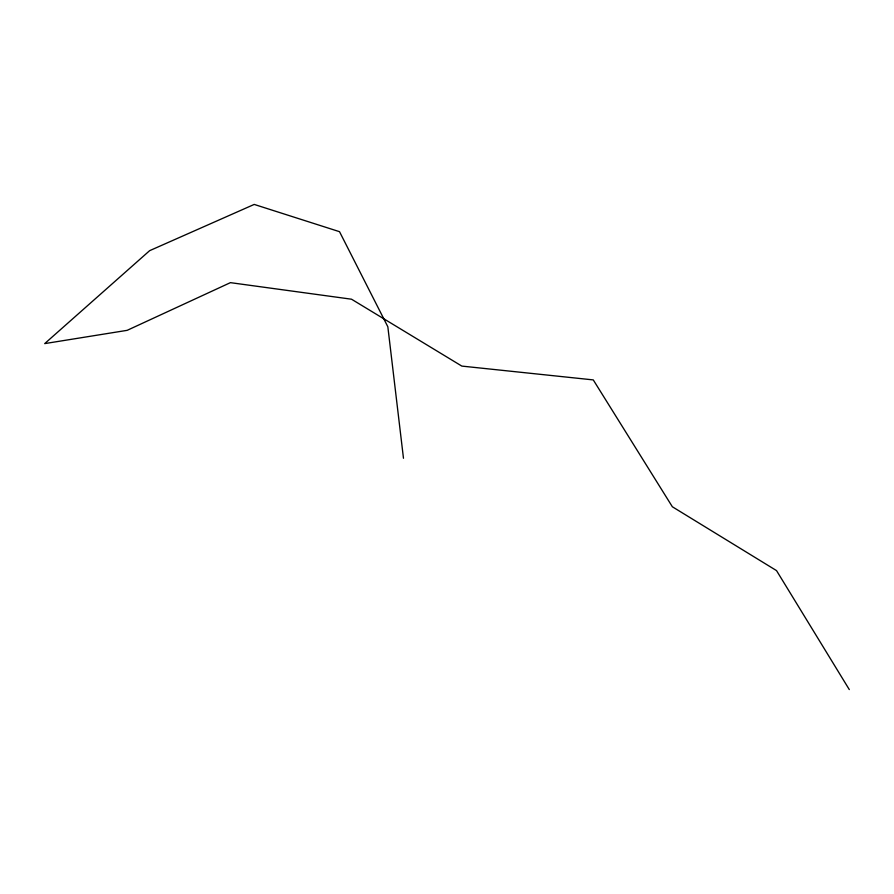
<?xml version="1.0" encoding="UTF-8"?>
<svg xmlns="http://www.w3.org/2000/svg" width="894" height="894" viewBox="0 0 894 894"><rect width="100%" height="100%" fill="white"/><g stroke="black" fill="none" stroke-linecap="round" stroke-linejoin="round"><path stroke-width="1.34" d="M849.3 689.576L776.528 570.607L672.355 506.764L593.27 379.905L461.829 366.093L351.521 299.211L230.417 282.649L127.149 330.344L44.7 343.609L149.644 250.666L254.209 204.424L339.519 231.68L387.84 326.779L403.473 458.264"/></g></svg>
